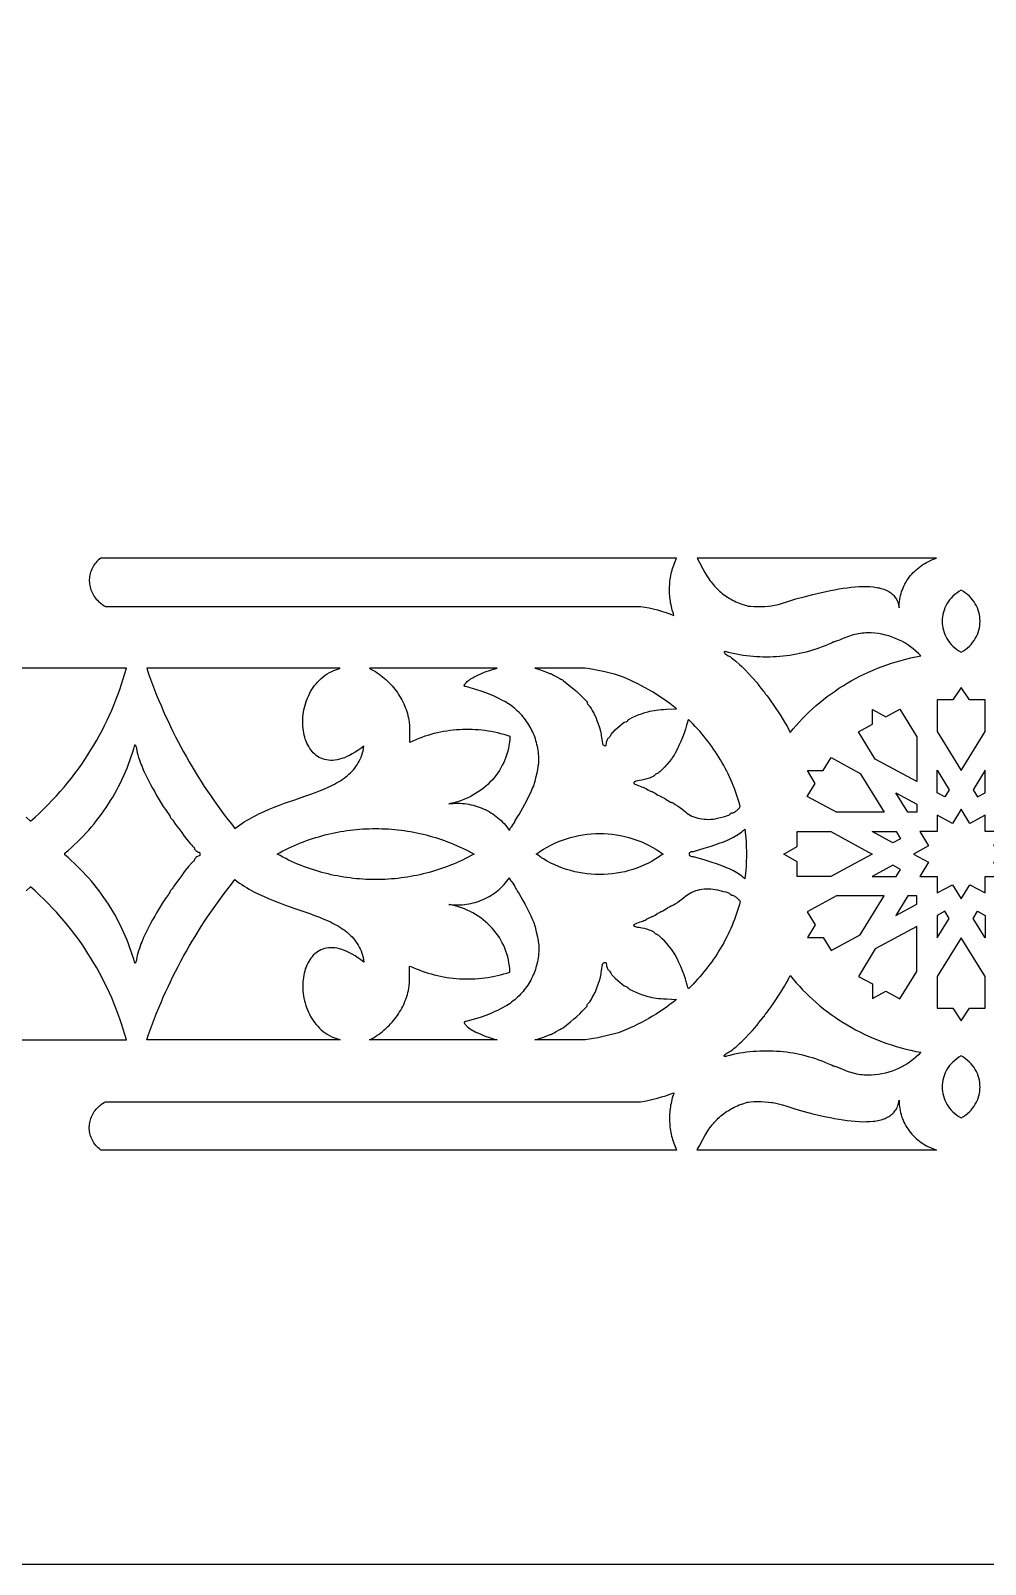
# Model space of a CAD drawing. Extents: x -580 to 993, y -400 to 388.
# Drawn here: x 0 to 161.3, y -387.5 to -128.4 of the extents above; entities that cross this region are included whole.
import ezdxf

# ---------------------------------------------------------------- set-up
doc = ezdxf.new("R2010")
doc.units = 0
doc.layers.add('LAYER_1', color=18, linetype='CONTINUOUS')

msp = doc.modelspace()

# ---------------------------------------------------------------- linework, layer by layer
at = {"layer": 'LAYER_1'}
for points in [[(-580, -387.5), (580, -387.5), (580, 387.5), (-580, 387.5)], [(11.84, -217.5), (11.62, -217.68), (11.4, -217.87), (11.21, -218.07), (11.02, -218.27), (10.85, -218.49), (10.7, -218.71), (10.56, -218.93), (10.43, -219.16), (10.32, -219.39), (10.22, -219.63), (10.13, -219.87), (10.06, -220.12), (10, -220.36), (9.96, -220.61), (9.93, -220.86), (9.91, -221.11), (9.91, -221.37), (9.92, -221.62), (9.95, -221.87), (9.98, -222.12), (10.03, -222.36), (10.1, -222.61), (10.18, -222.85), (10.27, -223.09), (10.37, -223.32), (10.49, -223.55), (10.62, -223.77), (10.76, -223.99), (10.92, -224.2), (11.09, -224.41), (11.27, -224.61), (11.47, -224.8), (11.63, -224.95), (11.8, -225.1), (11.97, -225.23), (12.14, -225.36), (12.41, -225.54), (12.53, -225.6), (12.65, -225.66), (103.05, -225.66), (103.78, -225.78), (104.51, -225.92), (105.22, -226.08), (105.94, -226.26), (106.64, -226.46), (107.34, -226.68), (108.04, -226.92), (108.72, -227.18), (108.62, -226.88), (108.52, -226.59), (108.43, -226.29), (108.35, -225.98), (108.28, -225.68), (108.22, -225.38), (108.16, -225.07), (108.11, -224.77), (108.07, -224.46), (108.03, -224.16), (108, -223.85), (107.98, -223.54), (107.97, -223.23), (107.97, -222.92), (107.97, -222.62), (107.98, -222.31), (108, -222), (108.02, -221.69), (108.05, -221.39), (108.1, -221.08), (108.14, -220.78), (108.2, -220.47), (108.26, -220.17), (108.33, -219.86), (108.41, -219.56), (108.5, -219.26), (108.59, -218.97), (108.69, -218.67), (108.8, -218.37), (108.91, -218.08), (109.04, -217.79), (109.17, -217.5)], [(112.65, -217.5), (112.7, -217.62), (113.02, -218.22), (113.59, -219.3), (113.92, -219.9), (114.26, -220.47), (114.62, -221), (114.8, -221.26), (114.99, -221.51), (115.18, -221.75), (115.38, -221.99), (115.58, -222.22), (115.79, -222.44), (116, -222.66), (116.21, -222.87), (116.43, -223.07), (116.66, -223.26), (116.89, -223.45), (117.12, -223.63), (117.36, -223.81), (117.61, -223.98), (117.86, -224.14), (118.11, -224.3), (118.37, -224.45), (118.64, -224.59), (118.91, -224.73), (119.18, -224.86), (119.47, -224.99), (119.75, -225.11), (120.35, -225.33), (120.97, -225.53), (121.1, -225.56), (121.28, -225.59), (121.71, -225.64), (122.24, -225.67), (122.84, -225.68), (123.46, -225.67), (124.09, -225.65), (124.69, -225.61), (125.22, -225.55), (125.45, -225.51), (125.72, -225.46), (126.37, -225.31), (127.09, -225.12), (127.8, -224.91), (129.3, -224.4), (130.74, -224.01), (132.21, -223.63), (132.95, -223.45), (133.68, -223.28), (134.42, -223.12), (135.15, -222.97), (135.87, -222.83), (136.59, -222.7), (137.3, -222.59), (137.99, -222.49), (138.68, -222.41), (139.34, -222.35), (140, -222.31), (140.63, -222.28), (141.24, -222.29), (141.83, -222.31), (142.4, -222.36), (142.67, -222.4), (142.94, -222.44), (143.2, -222.49), (143.45, -222.54), (143.7, -222.61), (143.94, -222.68), (144.17, -222.75), (144.39, -222.84), (144.61, -222.93), (144.81, -223.04), (145.01, -223.15), (145.2, -223.27), (145.38, -223.39), (145.55, -223.53), (145.71, -223.67), (145.86, -223.83), (146, -223.99), (146.13, -224.16), (146.25, -224.35), (146.36, -224.54), (146.45, -224.74), (146.54, -224.95), (146.62, -225.18), (146.68, -225.41), (146.73, -225.65), (146.77, -225.91), (146.77, -225.55), (146.79, -225.2), (146.83, -224.85), (146.87, -224.51), (146.94, -224.16), (147.01, -223.83), (147.1, -223.49), (147.2, -223.16), (147.32, -222.84), (147.45, -222.52), (147.59, -222.21), (147.75, -221.9), (147.91, -221.6), (148.09, -221.3), (148.28, -221.02), (148.49, -220.74), (148.7, -220.46), (148.93, -220.2), (149.16, -219.94), (149.41, -219.69), (149.67, -219.46), (149.93, -219.23), (150.21, -219), (150.5, -218.79), (150.79, -218.59), (151.1, -218.4), (151.41, -218.22), (151.74, -218.06), (152.07, -217.9), (152.41, -217.75), (152.75, -217.62), (153.11, -217.5)], [(157.25, -233.4), (157.64, -233.17), (158, -232.92), (158.34, -232.65), (158.65, -232.37), (158.94, -232.07), (159.2, -231.76), (159.44, -231.44), (159.65, -231.1), (159.84, -230.76), (160, -230.4), (160.14, -230.04), (160.25, -229.67), (160.34, -229.3), (160.4, -228.92), (160.44, -228.54), (160.45, -228.16), (160.44, -227.78), (160.4, -227.4), (160.34, -227.02), (160.25, -226.65), (160.14, -226.28), (160, -225.92), (159.84, -225.56), (159.65, -225.22), (159.44, -224.88), (159.2, -224.56), (158.94, -224.25), (158.65, -223.95), (158.34, -223.67), (158, -223.4), (157.64, -223.15), (157.25, -222.92), (156.87, -223.15), (156.5, -223.4), (156.17, -223.67), (155.86, -223.95), (155.57, -224.25), (155.31, -224.56), (155.07, -224.88), (154.86, -225.22), (154.67, -225.56), (154.51, -225.92), (154.37, -226.28), (154.26, -226.65), (154.17, -227.02), (154.11, -227.4), (154.07, -227.78), (154.06, -228.16), (154.07, -228.54), (154.11, -228.92), (154.17, -229.3), (154.26, -229.67), (154.37, -230.04), (154.51, -230.4), (154.67, -230.76), (154.86, -231.1), (155.07, -231.44), (155.31, -231.76), (155.57, -232.07), (155.86, -232.37), (156.17, -232.65), (156.5, -232.92), (156.87, -233.17)], [(142.07, -230.13), (141.76, -230.13), (141.45, -230.13), (141.14, -230.14), (140.84, -230.16), (140.53, -230.19), (140.22, -230.23), (139.91, -230.28), (139.6, -230.34), (139.29, -230.4), (138.98, -230.48), (138.67, -230.57), (138.36, -230.67), (138.05, -230.77), (137.74, -230.89), (137.43, -231.02), (137.12, -231.15), (136.68, -231.34), (136.29, -231.49), (135.99, -231.6), (135.89, -231.63), (135.82, -231.64), (135.75, -231.65), (135.64, -231.69), (135.32, -231.84), (134.8, -232.07), (134.28, -232.29), (133.75, -232.5), (133.22, -232.7), (132.68, -232.88), (132.14, -233.05), (131.6, -233.21), (131.06, -233.36), (130.51, -233.5), (129.96, -233.62), (129.41, -233.74), (128.85, -233.84), (128.29, -233.93), (127.74, -234.01), (127.17, -234.07), (126.61, -234.13), (126.05, -234.17), (125.49, -234.2), (124.92, -234.22), (124.36, -234.22), (123.79, -234.22), (123.22, -234.2), (122.66, -234.17), (122.09, -234.13), (121.53, -234.07), (120.97, -234.01), (120.4, -233.93), (119.84, -233.84), (119.28, -233.74), (118.72, -233.62), (118.17, -233.49), (117.61, -233.35), (117.6, -233.34), (117.54, -233.32), (117.46, -233.31), (117.39, -233.3), (117.32, -233.3), (117.27, -233.31), (117.23, -233.33), (117.2, -233.35), (117.19, -233.38), (117.2, -233.42), (117.21, -233.46), (117.24, -233.51), (117.33, -233.61), (117.47, -233.73), (117.66, -233.85), (117.88, -233.98), (118.06, -234.08), (118.25, -234.2), (118.44, -234.33), (118.66, -234.49), (118.89, -234.68), (119.16, -234.9), (119.82, -235.48), (120.17, -235.82), (120.73, -236.39), (121.37, -237.06), (121.98, -237.7), (122.79, -238.57), (122.87, -238.74), (122.94, -238.86), (123.06, -239.04), (123.39, -239.46), (123.73, -239.85), (123.85, -239.99), (123.93, -240.05), (123.98, -240.08), (124.01, -240.12), (124.04, -240.17), (124.04, -240.22), (124.06, -240.29), (124.11, -240.38), (124.19, -240.49), (124.28, -240.59), (124.45, -240.79), (124.73, -241.17), (125.08, -241.66), (125.47, -242.21), (126.76, -244.15), (127.4, -245.19), (127.63, -245.57), (127.89, -246.03), (128.15, -246.52), (128.38, -246.97), (128.88, -246.36), (129.4, -245.76), (129.92, -245.17), (130.47, -244.59), (131.02, -244.03), (131.59, -243.47), (132.17, -242.93), (132.77, -242.4), (133.38, -241.88), (134, -241.38), (134.63, -240.89), (135.28, -240.41), (135.94, -239.95), (136.61, -239.49), (137.29, -239.06), (137.98, -238.64), (138.69, -238.23), (139.4, -237.83), (140.13, -237.46), (140.86, -237.09), (141.61, -236.75), (142.37, -236.41), (143.13, -236.1), (143.91, -235.8), (144.69, -235.51), (145.49, -235.25), (146.29, -235), (147.1, -234.77), (147.92, -234.55), (148.75, -234.35), (149.59, -234.17), (150.43, -234.01), (150.03, -233.59), (149.61, -233.2), (149.16, -232.82), (148.7, -232.47), (148.22, -232.14), (147.72, -231.83), (147.21, -231.54), (146.69, -231.28), (146.15, -231.05), (145.59, -230.84), (145.03, -230.65), (144.45, -230.49), (143.87, -230.36), (143.28, -230.26), (142.67, -230.18)], [(19.62, -236.1), (19.94, -237.02), (20.26, -237.93), (20.6, -238.83), (20.94, -239.73), (21.29, -240.63), (21.66, -241.53), (22.03, -242.42), (22.42, -243.3), (22.81, -244.19), (23.22, -245.06), (23.63, -245.94), (24.05, -246.81), (24.49, -247.67), (24.93, -248.53), (25.38, -249.39), (25.85, -250.24), (26.32, -251.09), (26.8, -251.93), (27.29, -252.77), (27.79, -253.6), (28.3, -254.43), (28.82, -255.25), (29.35, -256.07), (29.89, -256.88), (30.44, -257.68), (31, -258.49), (31.56, -259.28), (32.14, -260.07), (32.72, -260.86), (33.32, -261.64), (33.92, -262.41), (34.53, -263.18), (34.91, -262.89), (35.3, -262.61), (35.7, -262.34), (36.1, -262.08), (36.5, -261.83), (36.91, -261.59), (37.32, -261.36), (37.74, -261.13), (38.16, -260.92), (38.58, -260.71), (39.44, -260.31), (40.3, -259.93), (41.17, -259.58), (42.04, -259.24), (42.92, -258.92), (44.65, -258.32), (46.35, -257.73), (47.18, -257.44), (47.99, -257.14), (48.79, -256.84), (49.56, -256.52), (50.3, -256.2), (50.66, -256.03), (51.01, -255.85), (51.36, -255.67), (51.7, -255.49), (52.03, -255.3), (52.35, -255.1), (52.66, -254.89), (52.96, -254.68), (53.25, -254.47), (53.53, -254.24), (53.8, -254.01), (54.06, -253.76), (54.31, -253.51), (54.54, -253.25), (54.77, -252.98), (54.98, -252.7), (55.17, -252.41), (55.36, -252.11), (55.53, -251.79), (55.69, -251.47), (55.83, -251.13), (55.96, -250.78), (56.07, -250.42), (56.17, -250.04), (56.25, -249.65), (56.32, -249.25), (55.81, -249.64), (55.31, -249.99), (54.83, -250.3), (54.36, -250.58), (53.9, -250.83), (53.45, -251.04), (53.02, -251.22), (52.59, -251.37), (52.18, -251.49), (51.79, -251.58), (51.4, -251.64), (51.03, -251.67), (50.67, -251.67), (50.32, -251.65), (49.98, -251.6), (49.66, -251.52), (49.35, -251.43), (49.05, -251.31), (48.77, -251.17), (48.5, -251), (48.24, -250.82), (48, -250.62), (47.77, -250.4), (47.55, -250.16), (47.35, -249.91), (47.16, -249.64), (46.99, -249.35), (46.82, -249.06), (46.68, -248.74), (46.54, -248.42), (46.42, -248.09), (46.32, -247.74), (46.22, -247.39), (46.15, -247.03), (46.09, -246.66), (46.04, -246.28), (46, -245.9), (45.98, -245.51), (45.98, -245.12), (45.99, -244.72), (46.02, -244.32), (46.06, -243.93), (46.11, -243.53), (46.18, -243.13), (46.27, -242.73), (46.37, -242.34), (46.49, -241.94), (46.62, -241.56), (46.77, -241.17), (46.93, -240.8), (47.11, -240.43), (47.3, -240.06), (47.51, -239.71), (47.74, -239.36), (47.98, -239.03), (48.24, -238.71), (48.51, -238.4), (48.81, -238.1), (49.11, -237.81), (49.44, -237.54), (49.78, -237.29), (50.13, -237.05), (50.51, -236.83), (50.9, -236.63), (51.35, -236.45), (51.56, -236.37), (51.76, -236.31), (51.93, -236.26), (52.07, -236.21), (52.19, -236.15), (52.28, -236.1)], [(57.27, -236.1), (57.6, -236.29), (57.94, -236.48), (58.26, -236.68), (58.58, -236.88), (58.88, -237.1), (59.19, -237.32), (59.48, -237.55), (59.76, -237.79), (60.04, -238.03), (60.31, -238.29), (60.57, -238.54), (60.83, -238.81), (61.07, -239.08), (61.31, -239.36), (61.54, -239.64), (61.76, -239.93), (61.97, -240.22), (62.17, -240.52), (62.36, -240.83), (62.54, -241.14), (62.72, -241.45), (62.88, -241.77), (63.04, -242.09), (63.18, -242.42), (63.32, -242.75), (63.44, -243.09), (63.56, -243.43), (63.66, -243.77), (63.76, -244.12), (63.84, -244.47), (63.91, -244.82), (63.98, -245.17), (64.01, -245.83), (64.03, -246.58), (64.04, -248.53), (64.14, -248.57), (64.64, -248.34), (65.14, -248.12), (65.64, -247.92), (66.14, -247.73), (66.65, -247.55), (67.17, -247.39), (67.69, -247.24), (68.21, -247.1), (68.73, -246.97), (69.26, -246.85), (69.79, -246.75), (70.32, -246.66), (70.85, -246.59), (71.39, -246.52), (71.92, -246.47), (72.46, -246.43), (73, -246.41), (73.54, -246.4), (74.08, -246.4), (74.61, -246.41), (75.15, -246.44), (75.69, -246.48), (76.23, -246.53), (76.77, -246.59), (77.3, -246.67), (77.84, -246.76), (78.37, -246.86), (78.9, -246.98), (79.43, -247.11), (79.95, -247.25), (80.47, -247.4), (80.99, -247.57), (80.97, -248.1), (80.92, -248.61), (80.84, -249.13), (80.75, -249.63), (80.63, -250.13), (80.49, -250.62), (80.32, -251.11), (80.14, -251.58), (79.94, -252.04), (79.71, -252.5), (79.47, -252.94), (79.21, -253.38), (78.93, -253.8), (78.63, -254.21), (78.31, -254.61), (77.98, -255), (77.62, -255.37), (77.26, -255.73), (76.87, -256.07), (76.48, -256.4), (76.06, -256.71), (75.63, -257.01), (75.19, -257.29), (74.74, -257.56), (74.27, -257.81), (73.79, -258.03), (73.3, -258.24), (72.79, -258.43), (72.28, -258.61), (71.75, -258.76), (71.21, -258.89), (70.67, -259), (71.05, -258.96), (71.43, -258.93), (71.81, -258.91), (72.19, -258.91), (72.56, -258.92), (72.94, -258.94), (73.31, -258.98), (73.68, -259.03), (74.05, -259.09), (74.41, -259.16), (74.77, -259.24), (75.12, -259.34), (75.48, -259.45), (75.82, -259.57), (76.16, -259.7), (76.5, -259.84), (76.83, -259.99), (77.16, -260.15), (77.48, -260.33), (77.79, -260.51), (78.1, -260.71), (78.4, -260.91), (78.69, -261.13), (78.97, -261.36), (79.25, -261.59), (79.51, -261.84), (79.77, -262.09), (80.02, -262.36), (80.26, -262.63), (80.49, -262.92), (80.71, -263.21), (80.92, -263.51), (80.94, -263.42), (80.97, -263.33), (81.06, -263.16), (81.17, -262.98), (81.3, -262.82), (81.5, -262.56), (81.66, -262.33), (81.77, -262.15), (81.8, -262.09), (81.82, -262.06), (81.83, -262.02), (81.85, -261.95), (81.96, -261.75), (82.11, -261.5), (82.3, -261.2), (82.55, -260.81), (82.86, -260.28), (83.19, -259.68), (83.51, -259.09), (84.52, -257.08), (84.84, -256.37), (84.96, -256.08), (85.07, -255.79), (85.16, -255.5), (85.25, -255.18), (85.44, -254.39), (85.63, -253.54), (85.7, -253.16), (85.75, -252.87), (85.78, -252.65), (85.82, -252.46), (85.85, -252.32), (85.88, -252.25), (85.89, -252.21), (85.9, -252.13), (85.91, -251.84), (85.9, -251.44), (85.87, -250.96), (85.85, -250.62), (85.81, -250.29), (85.77, -249.96), (85.71, -249.63), (85.65, -249.3), (85.57, -248.98), (85.49, -248.66), (85.4, -248.34), (85.3, -248.02), (85.19, -247.71), (85.07, -247.4), (84.94, -247.1), (84.81, -246.8), (84.66, -246.5), (84.51, -246.21), (84.35, -245.92), (84.18, -245.64), (84, -245.36), (83.82, -245.09), (83.62, -244.82), (83.42, -244.56), (83.21, -244.3), (83, -244.05), (82.77, -243.81), (82.54, -243.57), (82.3, -243.34), (82.06, -243.11), (81.8, -242.9), (81.55, -242.68), (81.28, -242.48), (81.01, -242.28), (80.73, -242.09), (80.49, -241.94), (80.23, -241.78), (79.65, -241.47), (79.02, -241.15), (78.35, -240.84), (77.64, -240.53), (76.9, -240.24), (76.16, -239.97), (75.41, -239.73), (73.54, -239.2), (73.46, -239.19), (73.39, -239.17), (73.34, -239.14), (73.31, -239.1), (73.29, -239.06), (73.29, -239), (73.3, -238.94), (73.33, -238.87), (73.37, -238.8), (73.42, -238.72), (73.58, -238.54), (73.79, -238.34), (74.05, -238.13), (74.25, -237.99), (74.47, -237.85), (74.71, -237.71), (74.97, -237.56), (75.25, -237.42), (75.55, -237.28), (76.18, -237), (76.84, -236.73), (77.52, -236.49), (78.2, -236.28), (78.53, -236.19), (78.85, -236.1)], [(85.18, -236.1), (85.67, -236.23), (86.17, -236.39), (86.73, -236.59), (87.36, -236.84), (87.71, -236.97), (87.84, -237.01), (87.91, -237.03), (88.01, -237.07), (88.22, -237.17), (88.49, -237.32), (88.81, -237.51), (89.41, -237.85), (89.6, -237.96), (89.7, -238), (89.73, -238), (89.78, -238.02), (89.86, -238.07), (89.99, -238.16), (91.26, -239.17), (91.76, -239.59), (92.29, -240.06), (92.8, -240.53), (93.21, -240.94), (94.03, -241.8), (94.03, -241.96), (94.05, -242.03), (94.1, -242.12), (94.17, -242.21), (94.26, -242.29), (94.36, -242.39), (94.48, -242.54), (94.6, -242.72), (94.7, -242.9), (94.88, -243.26), (95.04, -243.53), (95.15, -243.7), (95.26, -243.9), (95.38, -244.13), (95.49, -244.38), (95.71, -244.92), (95.93, -245.51), (96.12, -246.12), (96.28, -246.71), (96.35, -247), (96.4, -247.26), (96.44, -247.52), (96.47, -247.75), (96.52, -248.14), (96.58, -248.5), (96.64, -248.79), (96.67, -248.89), (96.7, -248.96), (96.77, -249.05), (96.85, -249.12), (96.95, -249.17), (97.04, -249.19), (97.13, -249.19), (97.17, -249.18), (97.2, -249.16), (97.23, -249.14), (97.25, -249.11), (97.27, -249.07), (97.28, -249.03), (97.3, -248.81), (97.33, -248.61), (97.37, -248.43), (97.42, -248.27), (97.47, -248.14), (97.54, -248.02), (97.62, -247.93), (97.7, -247.86), (97.81, -247.77), (97.91, -247.65), (98, -247.51), (98.03, -247.44), (98.05, -247.37), (98.09, -247.29), (98.17, -247.18), (98.28, -247.04), (98.43, -246.88), (98.79, -246.52), (99.21, -246.14), (100.29, -245.23), (100.62, -245.13), (100.74, -245.08), (100.85, -245.02), (100.92, -244.96), (100.94, -244.93), (100.94, -244.9), (100.95, -244.88), (100.97, -244.85), (101.03, -244.79), (101.14, -244.72), (101.29, -244.63), (101.66, -244.44), (102.14, -244.22), (102.67, -244), (103.24, -243.79), (103.8, -243.6), (104.33, -243.44), (104.66, -243.36), (105, -243.29), (105.36, -243.23), (105.73, -243.17), (106.12, -243.12), (106.54, -243.08), (106.98, -243.05), (107.45, -243.02), (109.13, -242.94), (108.58, -242.5), (108.02, -242.07), (107.45, -241.65), (106.87, -241.25), (106.29, -240.85), (105.69, -240.47), (105.09, -240.1), (104.49, -239.74), (103.87, -239.39), (103.25, -239.06), (102.62, -238.74), (101.98, -238.43), (101.34, -238.14), (100.69, -237.85), (100.03, -237.58), (99.37, -237.32), (98.67, -237.13), (97.96, -236.94), (97.25, -236.77), (96.55, -236.61), (95.84, -236.47), (95.13, -236.33), (94.42, -236.21), (93.7, -236.1)], [(157.25, -253.37), (161.29, -246.81), (161.29, -241.45), (158.64, -241.45), (157.25, -239.33), (155.87, -241.45), (153.22, -241.45), (153.22, -246.81)], [(149.74, -255.26), (142.75, -251.47), (139.91, -246.84), (142.25, -245.56), (142.25, -243.08), (144.54, -244.32), (146.89, -243.04), (149.74, -247.68)], [(111.16, -244.74), (111.08, -244.95), (111.01, -245.19), (110.84, -245.74), (110.65, -246.41), (110.42, -247.1), (110.17, -247.8), (109.88, -248.49), (109.57, -249.18), (109.24, -249.84), (108.9, -250.47), (108.73, -250.78), (108.55, -251.07), (108.42, -251.26), (108.28, -251.46), (107.92, -251.91), (107.52, -252.38), (107.1, -252.84), (106.69, -253.25), (106.32, -253.59), (106.17, -253.72), (106.03, -253.82), (105.93, -253.88), (105.89, -253.9), (105.86, -253.9), (105.77, -253.92), (105.69, -253.96), (105.61, -254.02), (105.55, -254.09), (105.49, -254.16), (105.42, -254.23), (105.32, -254.3), (105.2, -254.37), (105.06, -254.45), (104.91, -254.52), (104.56, -254.66), (104.16, -254.79), (103.73, -254.9), (103.29, -255), (102.83, -255.07), (102.55, -255.12), (102.3, -255.19), (102.19, -255.23), (102.09, -255.27), (102.02, -255.32), (101.97, -255.36), (101.93, -255.41), (101.91, -255.46), (101.92, -255.52), (101.96, -255.57), (102.03, -255.62), (102.13, -255.68), (102.44, -255.82), (103, -256.04), (103.25, -256.13), (103.44, -256.19), (103.63, -256.26), (103.86, -256.36), (104.1, -256.49), (104.33, -256.62), (104.54, -256.75), (104.74, -256.85), (104.9, -256.92), (104.96, -256.94), (105, -256.95), (105.05, -256.95), (105.11, -256.98), (105.3, -257.07), (105.53, -257.2), (105.78, -257.36), (106.02, -257.52), (106.25, -257.65), (106.42, -257.74), (106.48, -257.77), (106.52, -257.78), (106.56, -257.79), (106.63, -257.81), (106.83, -257.92), (107.1, -258.07), (107.4, -258.26), (107.7, -258.45), (107.96, -258.6), (108.15, -258.71), (108.21, -258.73), (108.25, -258.74), (108.3, -258.76), (108.39, -258.79), (108.62, -258.92), (108.93, -259.11), (109.29, -259.34), (109.66, -259.6), (110.04, -259.87), (110.37, -260.14), (110.65, -260.37), (110.9, -260.57), (111.16, -260.75), (111.45, -260.92), (111.75, -261.07), (112.06, -261.2), (112.39, -261.32), (112.74, -261.42), (113.09, -261.5), (113.45, -261.56), (113.82, -261.61), (114.19, -261.63), (114.57, -261.64), (114.94, -261.62), (115.32, -261.59), (115.69, -261.53), (116.06, -261.45), (117.1, -261.2), (117.47, -261.1), (117.75, -261.01), (117.95, -260.94), (118.09, -260.87), (118.17, -260.8), (118.22, -260.73), (118.24, -260.69), (118.27, -260.66), (118.36, -260.6), (118.47, -260.56), (118.6, -260.54), (118.67, -260.53), (118.76, -260.5), (118.86, -260.45), (118.98, -260.38), (119.1, -260.3), (119.22, -260.21), (119.35, -260.11), (119.47, -260), (119.64, -259.84), (119.77, -259.71), (119.87, -259.59), (119.93, -259.49), (119.79, -258.98), (119.64, -258.46), (119.48, -257.95), (119.31, -257.44), (119.13, -256.94), (118.94, -256.43), (118.75, -255.93), (118.54, -255.44), (118.33, -254.94), (118.11, -254.45), (117.88, -253.97), (117.64, -253.49), (117.39, -253.01), (117.14, -252.53), (116.87, -252.06), (116.6, -251.59), (116.32, -251.13), (116.03, -250.67), (115.74, -250.22), (115.43, -249.77), (115.12, -249.32), (114.8, -248.88), (114.47, -248.44), (114.13, -248.01), (113.79, -247.59), (113.44, -247.16), (113.08, -246.75), (112.71, -246.34), (112.33, -245.93), (111.95, -245.53), (111.56, -245.13)], [(5.78, -267.5), (5.79, -267.38), (5.8, -267.36), (6.34, -266.9), (6.86, -266.43), (7.38, -265.95), (7.88, -265.46), (8.38, -264.97), (8.87, -264.47), (9.34, -263.96), (9.81, -263.44), (10.26, -262.91), (10.71, -262.38), (11.14, -261.84), (11.56, -261.29), (11.97, -260.74), (12.37, -260.18), (12.76, -259.61), (13.14, -259.03), (13.51, -258.45), (13.86, -257.86), (14.21, -257.27), (14.54, -256.67), (14.86, -256.07), (15.17, -255.45), (15.47, -254.84), (15.75, -254.22), (16.03, -253.59), (16.29, -252.96), (16.54, -252.32), (16.77, -251.68), (17, -251.03), (17.21, -250.38), (17.41, -249.72), (17.6, -249.06), (17.64, -249.07), (17.68, -249.1), (17.72, -249.15), (17.76, -249.22), (17.79, -249.31), (17.83, -249.43), (17.86, -249.56), (17.88, -249.72), (17.93, -250.02), (18.01, -250.37), (18.12, -250.76), (18.24, -251.16), (18.37, -251.57), (18.51, -251.96), (18.64, -252.31), (18.78, -252.61), (18.92, -252.95), (18.97, -253.08), (18.99, -253.16), (19.01, -253.25), (19.07, -253.41), (19.16, -253.61), (19.27, -253.83), (20.28, -255.77), (20.61, -256.38), (20.96, -257.01), (21.29, -257.59), (21.56, -258.05), (22.4, -259.44), (22.55, -259.67), (22.74, -259.94), (22.93, -260.22), (23.12, -260.47), (23.29, -260.69), (23.42, -260.89), (23.51, -261.05), (23.54, -261.11), (23.55, -261.15), (23.57, -261.22), (23.62, -261.32), (23.7, -261.43), (23.79, -261.54), (23.9, -261.65), (24.01, -261.79), (24.12, -261.93), (24.2, -262.05), (24.5, -262.49), (25.02, -263.19), (25.53, -263.88), (25.83, -264.31), (25.97, -264.5), (26.17, -264.77), (26.68, -265.39), (26.94, -265.7), (27.18, -265.96), (27.37, -266.16), (27.48, -266.26), (27.55, -266.31), (27.61, -266.38), (27.65, -266.46), (27.67, -266.54), (27.67, -266.58), (27.69, -266.62), (27.75, -266.72), (27.83, -266.82), (27.94, -266.92), (28.06, -267.02), (28.19, -267.1), (28.32, -267.16), (28.45, -267.2), (28.52, -267.23), (28.55, -267.25), (28.57, -267.27), (28.58, -267.31), (28.58, -267.36), (28.57, -267.5), (28.58, -267.64), (28.58, -267.69), (28.57, -267.73), (28.55, -267.75), (28.52, -267.77), (28.45, -267.8), (28.32, -267.84), (28.19, -267.9), (28.06, -267.98), (27.94, -268.08), (27.83, -268.18), (27.75, -268.28), (27.69, -268.38), (27.67, -268.42), (27.67, -268.46), (27.65, -268.54), (27.61, -268.62), (27.55, -268.69), (27.48, -268.74), (27.37, -268.84), (27.18, -269.04), (26.68, -269.61), (26.17, -270.23), (25.97, -270.5), (25.83, -270.69), (25.53, -271.12), (25.02, -271.81), (24.5, -272.51), (24.2, -272.95), (24.12, -273.07), (24.01, -273.21), (23.9, -273.35), (23.79, -273.46), (23.7, -273.57), (23.62, -273.68), (23.57, -273.78), (23.55, -273.85), (23.54, -273.89), (23.51, -273.95), (23.42, -274.11), (23.29, -274.31), (23.12, -274.53), (22.93, -274.78), (22.74, -275.06), (22.55, -275.33), (22.4, -275.56), (21.56, -276.95), (21.29, -277.41), (20.96, -277.99), (20.61, -278.62), (20.28, -279.23), (19.27, -281.17), (19.16, -281.39), (19.07, -281.59), (19.01, -281.75), (18.99, -281.84), (18.97, -281.92), (18.92, -282.05), (18.86, -282.21), (18.78, -282.39), (18.64, -282.69), (18.51, -283.04), (18.37, -283.43), (18.24, -283.84), (18.12, -284.24), (18.01, -284.63), (17.93, -284.98), (17.88, -285.28), (17.86, -285.44), (17.83, -285.57), (17.79, -285.69), (17.76, -285.78), (17.72, -285.85), (17.68, -285.9), (17.64, -285.93), (17.6, -285.94), (17.41, -285.28), (17.21, -284.62), (17, -283.97), (16.77, -283.32), (16.54, -282.68), (16.29, -282.04), (16.03, -281.41), (15.75, -280.78), (15.47, -280.16), (15.17, -279.55), (14.86, -278.93), (14.54, -278.33), (14.21, -277.73), (13.86, -277.14), (13.51, -276.55), (13.14, -275.97), (12.76, -275.39), (12.37, -274.82), (11.97, -274.26), (11.56, -273.71), (11.14, -273.16), (10.71, -272.62), (10.26, -272.09), (9.81, -271.56), (9.34, -271.04), (8.87, -270.53), (8.38, -270.03), (7.88, -269.54), (7.38, -269.05), (6.86, -268.57), (6.34, -268.1), (5.8, -267.64), (5.79, -267.62)], [(140.2, -253.87), (144.24, -260.43), (136.17, -260.43), (131.24, -257.76), (132.6, -255.55), (131.27, -253.4), (133.92, -253.4), (135.28, -251.19)], [(154.5, -257.85), (153.22, -257.15), (153.22, -253.35), (155.24, -256.64)], [(160.01, -257.85), (161.29, -257.15), (161.29, -253.35), (159.27, -256.64)], [(149.74, -260.43), (148.26, -260.43), (146.24, -257.14), (149.74, -259.04)], [(157.25, -275.08), (158.73, -272.68), (161.29, -274.07), (161.29, -271.29), (164.24, -271.29), (162.76, -268.89), (165.32, -267.5), (162.76, -266.11), (164.24, -263.71), (161.29, -263.71), (161.29, -260.93), (158.73, -262.32), (157.25, -259.92), (155.78, -262.32), (153.22, -260.93), (153.22, -263.71), (150.27, -263.71), (151.74, -266.11), (149.19, -267.5), (151.74, -268.89), (150.27, -271.29), (153.22, -271.29), (153.22, -274.07), (155.78, -272.68)], [(41.65, -267.5), (42.14, -267.24), (42.62, -266.98), (43.11, -266.73), (43.6, -266.49), (44.1, -266.26), (44.6, -266.04), (45.1, -265.82), (45.61, -265.62), (46.11, -265.42), (46.62, -265.23), (47.14, -265.05), (47.65, -264.88), (48.17, -264.71), (48.69, -264.56), (49.21, -264.41), (49.74, -264.27), (50.26, -264.14), (50.79, -264.02), (51.32, -263.9), (51.85, -263.8), (52.38, -263.7), (52.91, -263.61), (53.45, -263.53), (53.98, -263.46), (54.52, -263.4), (55.06, -263.34), (55.6, -263.3), (56.13, -263.26), (56.67, -263.23), (57.21, -263.21), (57.75, -263.2), (58.29, -263.19), (58.83, -263.2), (59.37, -263.21), (59.91, -263.23), (60.45, -263.26), (60.99, -263.3), (61.53, -263.34), (62.06, -263.4), (62.6, -263.46), (63.13, -263.53), (63.67, -263.61), (64.2, -263.7), (64.73, -263.8), (65.27, -263.9), (65.79, -264.02), (66.32, -264.14), (66.85, -264.27), (67.37, -264.41), (67.89, -264.56), (68.41, -264.71), (68.93, -264.88), (69.45, -265.05), (69.96, -265.23), (70.47, -265.42), (70.98, -265.62), (71.48, -265.82), (71.99, -266.04), (72.48, -266.26), (72.98, -266.49), (73.47, -266.73), (73.96, -266.98), (74.45, -267.24), (74.93, -267.5), (74.45, -267.76), (73.96, -268.02), (73.47, -268.27), (72.98, -268.51), (72.48, -268.74), (71.99, -268.96), (71.48, -269.18), (70.98, -269.38), (70.47, -269.58), (69.96, -269.77), (69.45, -269.95), (68.93, -270.12), (68.41, -270.29), (67.89, -270.44), (67.37, -270.59), (66.85, -270.73), (66.32, -270.86), (65.79, -270.98), (65.27, -271.1), (64.73, -271.2), (64.2, -271.3), (63.67, -271.39), (63.13, -271.47), (62.6, -271.54), (62.06, -271.6), (61.53, -271.66), (60.99, -271.7), (60.45, -271.74), (59.91, -271.77), (59.37, -271.79), (58.83, -271.8), (58.29, -271.81), (57.75, -271.8), (57.21, -271.79), (56.67, -271.77), (56.13, -271.74), (55.6, -271.7), (55.06, -271.66), (54.52, -271.6), (53.98, -271.54), (53.45, -271.47), (52.91, -271.39), (52.38, -271.3), (51.85, -271.2), (51.32, -271.1), (50.79, -270.98), (50.26, -270.86), (49.74, -270.73), (49.21, -270.59), (48.69, -270.44), (48.17, -270.29), (47.65, -270.12), (47.14, -269.95), (46.62, -269.77), (46.11, -269.58), (45.61, -269.38), (45.1, -269.18), (44.6, -268.96), (44.1, -268.74), (43.6, -268.51), (43.11, -268.27), (42.62, -268.02), (42.14, -267.76)], [(85.45, -267.5), (85.75, -267.29), (86.05, -267.08), (86.66, -266.69), (87.29, -266.32), (87.92, -265.98), (88.57, -265.67), (89.23, -265.39), (89.9, -265.13), (90.57, -264.9), (91.26, -264.7), (91.94, -264.52), (92.64, -264.37), (93.34, -264.25), (94.04, -264.15), (94.75, -264.09), (95.46, -264.05), (96.17, -264.03), (96.88, -264.05), (97.58, -264.09), (98.29, -264.15), (98.99, -264.25), (99.69, -264.37), (100.39, -264.52), (101.08, -264.7), (101.76, -264.9), (102.44, -265.13), (103.1, -265.39), (103.76, -265.67), (104.41, -265.98), (105.05, -266.32), (105.67, -266.69), (105.98, -266.88), (106.28, -267.08), (106.58, -267.29), (106.88, -267.5), (106.58, -267.71), (106.28, -267.92), (105.67, -268.31), (105.05, -268.68), (104.41, -269.02), (103.76, -269.33), (103.1, -269.61), (102.44, -269.87), (101.76, -270.1), (101.08, -270.3), (100.39, -270.48), (99.69, -270.63), (98.99, -270.75), (98.29, -270.85), (97.58, -270.91), (96.88, -270.95), (96.17, -270.97), (95.46, -270.95), (94.75, -270.91), (94.04, -270.85), (93.34, -270.75), (92.64, -270.63), (91.94, -270.48), (91.26, -270.3), (90.57, -270.1), (89.9, -269.87), (89.23, -269.61), (88.57, -269.33), (87.92, -269.02), (87.29, -268.68), (86.66, -268.31), (86.36, -268.12), (86.05, -267.92), (85.75, -267.71)], [(111.33, -267.5), (111.35, -267.37), (111.37, -267.29), (111.39, -267.24), (111.42, -267.21), (111.51, -267.15), (111.61, -267.09), (111.72, -267.06), (111.83, -267.04), (112.05, -267.04), (113.82, -266.51), (115.01, -266.14), (116.05, -265.79), (116.52, -265.62), (116.96, -265.46), (117.37, -265.3), (117.75, -265.14), (118.11, -264.98), (118.45, -264.82), (118.77, -264.65), (119.06, -264.49), (119.35, -264.33), (119.61, -264.16), (119.87, -263.98), (120.11, -263.8), (120.44, -263.53), (120.58, -263.41), (120.7, -263.29), (120.76, -263.79), (120.81, -264.29), (120.86, -264.8), (120.9, -265.32), (120.93, -265.84), (120.95, -266.38), (120.97, -266.93), (120.97, -267.5), (120.97, -268.07), (120.95, -268.62), (120.93, -269.16), (120.9, -269.68), (120.86, -270.2), (120.81, -270.71), (120.76, -271.21), (120.7, -271.71), (120.58, -271.59), (120.44, -271.47), (120.11, -271.2), (119.87, -271.02), (119.61, -270.84), (119.35, -270.67), (119.06, -270.51), (118.77, -270.35), (118.45, -270.18), (118.11, -270.02), (117.75, -269.86), (117.37, -269.7), (116.96, -269.54), (116.05, -269.21), (115.01, -268.86), (113.82, -268.49), (112.05, -267.96), (111.83, -267.96), (111.72, -267.94), (111.61, -267.91), (111.51, -267.85), (111.42, -267.79), (111.39, -267.76), (111.37, -267.71), (111.35, -267.63)], [(127.29, -267.5), (129.54, -266.2), (129.54, -263.71), (135.24, -263.71), (142.22, -267.5), (135.24, -271.29), (129.54, -271.29), (129.54, -268.8)], [(146.99, -264.91), (145.71, -265.61), (142.21, -263.71), (146.25, -263.71)], [(146.99, -270.09), (145.71, -269.39), (142.21, -271.29), (146.25, -271.29)], [(19.62, -298.9), (19.94, -297.98), (20.26, -297.07), (20.6, -296.17), (20.94, -295.27), (21.29, -294.37), (21.66, -293.47), (22.03, -292.58), (22.42, -291.7), (22.81, -290.81), (23.22, -289.94), (23.63, -289.06), (24.05, -288.19), (24.49, -287.33), (24.93, -286.47), (25.38, -285.61), (25.85, -284.76), (26.32, -283.91), (26.8, -283.07), (27.29, -282.23), (27.79, -281.4), (28.3, -280.57), (28.82, -279.75), (29.35, -278.93), (29.89, -278.12), (30.44, -277.32), (31, -276.51), (31.56, -275.72), (32.14, -274.93), (32.72, -274.14), (33.32, -273.36), (33.92, -272.59), (34.53, -271.82), (34.91, -272.11), (35.3, -272.39), (35.7, -272.66), (36.1, -272.92), (36.5, -273.17), (36.91, -273.41), (37.32, -273.64), (37.74, -273.87), (38.16, -274.08), (38.58, -274.29), (39.44, -274.69), (40.3, -275.07), (41.17, -275.42), (42.04, -275.76), (42.92, -276.08), (44.65, -276.68), (46.35, -277.27), (47.18, -277.56), (47.99, -277.86), (48.79, -278.16), (49.56, -278.48), (50.3, -278.8), (50.66, -278.97), (51.01, -279.15), (51.36, -279.33), (51.7, -279.51), (52.03, -279.7), (52.35, -279.9), (52.66, -280.11), (52.96, -280.32), (53.25, -280.53), (53.53, -280.76), (53.8, -280.99), (54.06, -281.24), (54.31, -281.49), (54.54, -281.75), (54.77, -282.02), (54.98, -282.3), (55.17, -282.59), (55.36, -282.89), (55.53, -283.21), (55.69, -283.53), (55.83, -283.87), (55.96, -284.22), (56.07, -284.58), (56.17, -284.96), (56.25, -285.35), (56.32, -285.75), (55.81, -285.36), (55.31, -285.01), (54.83, -284.7), (54.36, -284.42), (53.9, -284.17), (53.45, -283.96), (53.02, -283.78), (52.59, -283.63), (52.18, -283.51), (51.79, -283.42), (51.4, -283.36), (51.03, -283.33), (50.67, -283.33), (50.32, -283.35), (49.98, -283.4), (49.66, -283.48), (49.35, -283.57), (49.05, -283.69), (48.77, -283.83), (48.5, -284), (48.24, -284.18), (48, -284.38), (47.77, -284.6), (47.55, -284.84), (47.35, -285.09), (47.16, -285.36), (46.99, -285.65), (46.82, -285.94), (46.68, -286.26), (46.54, -286.58), (46.42, -286.91), (46.32, -287.26), (46.22, -287.61), (46.15, -287.97), (46.09, -288.34), (46.04, -288.72), (46, -289.1), (45.98, -289.49), (45.98, -289.88), (45.99, -290.28), (46.02, -290.68), (46.06, -291.07), (46.11, -291.47), (46.18, -291.87), (46.27, -292.27), (46.37, -292.66), (46.49, -293.06), (46.62, -293.44), (46.77, -293.83), (46.93, -294.2), (47.11, -294.57), (47.3, -294.94), (47.51, -295.29), (47.74, -295.64), (47.98, -295.97), (48.24, -296.29), (48.51, -296.6), (48.81, -296.9), (49.11, -297.19), (49.44, -297.46), (49.78, -297.71), (50.13, -297.95), (50.51, -298.17), (50.9, -298.37), (51.35, -298.55), (51.56, -298.63), (51.76, -298.69), (51.93, -298.74), (52.07, -298.79), (52.19, -298.85), (52.28, -298.9)], [(57.27, -298.9), (57.6, -298.71), (57.94, -298.52), (58.26, -298.32), (58.58, -298.12), (58.88, -297.9), (59.19, -297.68), (59.48, -297.45), (59.76, -297.21), (60.04, -296.97), (60.31, -296.71), (60.57, -296.46), (60.83, -296.19), (61.07, -295.92), (61.31, -295.64), (61.54, -295.36), (61.76, -295.07), (61.97, -294.78), (62.17, -294.48), (62.36, -294.17), (62.54, -293.86), (62.72, -293.55), (62.88, -293.23), (63.04, -292.91), (63.18, -292.58), (63.32, -292.25), (63.44, -291.91), (63.56, -291.57), (63.66, -291.23), (63.76, -290.88), (63.84, -290.53), (63.91, -290.18), (63.98, -289.83), (64.01, -289.17), (64.03, -288.42), (64.04, -286.47), (64.14, -286.43), (64.64, -286.66), (65.14, -286.88), (65.64, -287.08), (66.14, -287.27), (66.65, -287.45), (67.17, -287.61), (67.69, -287.76), (68.21, -287.9), (68.73, -288.03), (69.26, -288.15), (69.79, -288.25), (70.32, -288.34), (70.85, -288.41), (71.39, -288.48), (71.92, -288.53), (72.46, -288.57), (73, -288.59), (73.54, -288.6), (74.08, -288.6), (74.61, -288.59), (75.15, -288.56), (75.69, -288.52), (76.23, -288.47), (76.77, -288.41), (77.3, -288.33), (77.84, -288.24), (78.37, -288.14), (78.9, -288.02), (79.43, -287.89), (79.95, -287.75), (80.47, -287.6), (80.99, -287.43), (80.97, -286.9), (80.92, -286.39), (80.84, -285.87), (80.75, -285.37), (80.63, -284.87), (80.49, -284.38), (80.32, -283.89), (80.14, -283.42), (79.94, -282.96), (79.71, -282.5), (79.47, -282.06), (79.21, -281.62), (78.93, -281.2), (78.63, -280.79), (78.31, -280.39), (77.98, -280), (77.62, -279.63), (77.26, -279.27), (76.87, -278.93), (76.48, -278.6), (76.06, -278.29), (75.63, -277.99), (75.19, -277.71), (74.74, -277.44), (74.27, -277.19), (73.79, -276.97), (73.3, -276.76), (72.79, -276.57), (72.28, -276.39), (71.75, -276.24), (71.21, -276.11), (70.67, -276), (71.05, -276.04), (71.43, -276.07), (71.81, -276.09), (72.19, -276.09), (72.56, -276.08), (72.94, -276.06), (73.31, -276.02), (73.68, -275.97), (74.05, -275.91), (74.41, -275.84), (74.77, -275.76), (75.12, -275.66), (75.48, -275.55), (75.82, -275.43), (76.16, -275.3), (76.5, -275.16), (76.83, -275.01), (77.16, -274.85), (77.48, -274.67), (77.79, -274.49), (78.1, -274.29), (78.4, -274.09), (78.69, -273.87), (78.97, -273.64), (79.25, -273.41), (79.51, -273.16), (79.77, -272.91), (80.02, -272.64), (80.26, -272.37), (80.49, -272.08), (80.71, -271.79), (80.92, -271.49), (80.94, -271.58), (80.97, -271.67), (81.06, -271.84), (81.17, -272.02), (81.3, -272.18), (81.5, -272.44), (81.66, -272.67), (81.77, -272.85), (81.8, -272.91), (81.82, -272.94), (81.83, -272.98), (81.85, -273.05), (81.96, -273.25), (82.11, -273.5), (82.3, -273.8), (82.55, -274.19), (82.86, -274.72), (83.19, -275.32), (83.51, -275.91), (84.52, -277.92), (84.84, -278.63), (84.96, -278.92), (85.07, -279.21), (85.16, -279.5), (85.25, -279.82), (85.44, -280.61), (85.63, -281.46), (85.7, -281.84), (85.75, -282.13), (85.78, -282.35), (85.82, -282.54), (85.85, -282.68), (85.88, -282.75), (85.89, -282.79), (85.9, -282.87), (85.91, -283.16), (85.9, -283.56), (85.87, -284.04), (85.85, -284.38), (85.81, -284.71), (85.77, -285.04), (85.71, -285.37), (85.65, -285.7), (85.57, -286.02), (85.49, -286.34), (85.4, -286.66), (85.3, -286.98), (85.19, -287.29), (85.07, -287.6), (84.94, -287.9), (84.81, -288.2), (84.66, -288.5), (84.51, -288.79), (84.35, -289.08), (84.18, -289.36), (84, -289.64), (83.82, -289.91), (83.62, -290.18), (83.42, -290.44), (83.21, -290.7), (83, -290.95), (82.77, -291.19), (82.54, -291.43), (82.3, -291.66), (82.06, -291.89), (81.8, -292.1), (81.55, -292.32), (81.28, -292.52), (81.01, -292.72), (80.73, -292.91), (80.49, -293.06), (80.23, -293.22), (79.65, -293.53), (79.02, -293.85), (78.35, -294.16), (77.64, -294.47), (76.9, -294.76), (76.16, -295.03), (75.41, -295.27), (73.54, -295.8), (73.46, -295.81), (73.39, -295.83), (73.34, -295.86), (73.31, -295.9), (73.29, -295.94), (73.29, -296), (73.3, -296.06), (73.33, -296.13), (73.37, -296.2), (73.42, -296.28), (73.58, -296.46), (73.79, -296.66), (74.05, -296.87), (74.25, -297.01), (74.47, -297.15), (74.71, -297.29), (74.97, -297.44), (75.25, -297.58), (75.55, -297.72), (76.18, -298), (76.84, -298.27), (77.52, -298.51), (78.2, -298.72), (78.53, -298.81), (78.85, -298.9)], [(111.16, -290.26), (111.08, -290.05), (111.01, -289.81), (110.84, -289.26), (110.65, -288.59), (110.42, -287.9), (110.17, -287.2), (109.88, -286.51), (109.57, -285.82), (109.24, -285.16), (108.9, -284.53), (108.73, -284.22), (108.55, -283.93), (108.42, -283.74), (108.28, -283.54), (107.92, -283.09), (107.52, -282.62), (107.1, -282.16), (106.69, -281.75), (106.32, -281.41), (106.17, -281.28), (106.03, -281.18), (105.93, -281.12), (105.89, -281.1), (105.86, -281.1), (105.77, -281.08), (105.69, -281.04), (105.61, -280.98), (105.55, -280.91), (105.49, -280.84), (105.42, -280.77), (105.32, -280.7), (105.2, -280.63), (105.06, -280.55), (104.91, -280.48), (104.56, -280.34), (104.16, -280.21), (103.73, -280.1), (103.29, -280), (102.83, -279.93), (102.55, -279.88), (102.3, -279.81), (102.19, -279.77), (102.09, -279.73), (102.02, -279.68), (101.97, -279.64), (101.93, -279.59), (101.91, -279.54), (101.92, -279.48), (101.96, -279.43), (102.03, -279.38), (102.13, -279.32), (102.44, -279.18), (103, -278.96), (103.25, -278.87), (103.44, -278.81), (103.63, -278.74), (103.86, -278.64), (104.1, -278.51), (104.33, -278.38), (104.54, -278.25), (104.74, -278.15), (104.9, -278.08), (104.96, -278.06), (105, -278.05), (105.05, -278.05), (105.11, -278.02), (105.3, -277.93), (105.53, -277.8), (105.78, -277.64), (106.02, -277.48), (106.25, -277.35), (106.42, -277.26), (106.48, -277.23), (106.52, -277.22), (106.56, -277.21), (106.63, -277.19), (106.83, -277.08), (107.1, -276.93), (107.4, -276.74), (107.7, -276.55), (107.96, -276.4), (108.15, -276.29), (108.21, -276.27), (108.25, -276.26), (108.3, -276.24), (108.39, -276.21), (108.62, -276.08), (108.93, -275.89), (109.29, -275.66), (109.66, -275.4), (110.04, -275.13), (110.37, -274.86), (110.65, -274.63), (110.9, -274.43), (111.16, -274.25), (111.45, -274.08), (111.75, -273.93), (112.06, -273.8), (112.39, -273.68), (112.74, -273.58), (113.09, -273.5), (113.45, -273.44), (113.82, -273.39), (114.19, -273.37), (114.57, -273.36), (114.94, -273.38), (115.32, -273.41), (115.69, -273.47), (116.06, -273.55), (117.1, -273.8), (117.47, -273.9), (117.75, -273.99), (117.95, -274.06), (118.09, -274.13), (118.17, -274.2), (118.22, -274.27), (118.24, -274.31), (118.27, -274.34), (118.36, -274.4), (118.47, -274.44), (118.6, -274.46), (118.67, -274.47), (118.76, -274.5), (118.86, -274.55), (118.98, -274.62), (119.1, -274.7), (119.22, -274.79), (119.35, -274.89), (119.47, -275), (119.64, -275.16), (119.77, -275.29), (119.87, -275.41), (119.93, -275.51), (119.79, -276.02), (119.64, -276.54), (119.48, -277.05), (119.31, -277.56), (119.13, -278.06), (118.94, -278.57), (118.75, -279.07), (118.54, -279.56), (118.33, -280.06), (118.11, -280.55), (117.88, -281.03), (117.64, -281.51), (117.39, -281.99), (117.14, -282.47), (116.87, -282.94), (116.6, -283.41), (116.32, -283.87), (116.03, -284.33), (115.74, -284.78), (115.43, -285.23), (115.12, -285.68), (114.8, -286.12), (114.47, -286.56), (114.13, -286.99), (113.79, -287.41), (113.44, -287.84), (113.08, -288.25), (112.71, -288.66), (112.33, -289.07), (111.95, -289.47), (111.56, -289.87)], [(140.2, -281.13), (144.24, -274.57), (136.17, -274.57), (131.24, -277.24), (132.6, -279.45), (131.27, -281.6), (133.92, -281.6), (135.28, -283.81)], [(149.74, -274.57), (148.26, -274.57), (146.24, -277.86), (149.74, -275.96)], [(154.5, -277.15), (153.22, -277.85), (153.22, -281.65), (155.24, -278.36)], [(160.01, -277.15), (161.29, -277.85), (161.29, -281.65), (159.27, -278.36)], [(149.74, -279.74), (142.75, -283.53), (139.91, -288.16), (142.25, -289.44), (142.25, -291.92), (144.54, -290.68), (146.89, -291.96), (149.74, -287.32)], [(157.25, -295.67), (158.64, -293.55), (161.29, -293.55), (161.29, -288.19), (157.25, -281.63), (153.22, -288.19), (153.22, -293.55), (155.87, -293.55)], [(85.18, -298.9), (85.67, -298.77), (86.17, -298.61), (86.73, -298.41), (87.36, -298.16), (87.71, -298.03), (87.84, -297.99), (87.91, -297.97), (88.01, -297.93), (88.22, -297.83), (88.49, -297.68), (88.81, -297.49), (89.41, -297.15), (89.6, -297.04), (89.7, -297), (89.73, -297), (89.78, -296.98), (89.86, -296.93), (89.99, -296.84), (91.26, -295.83), (91.76, -295.41), (92.29, -294.94), (92.8, -294.47), (93.21, -294.06), (94.03, -293.2), (94.03, -293.04), (94.05, -292.97), (94.1, -292.88), (94.17, -292.79), (94.26, -292.71), (94.36, -292.61), (94.48, -292.46), (94.6, -292.28), (94.7, -292.1), (94.88, -291.74), (95.04, -291.47), (95.15, -291.3), (95.26, -291.1), (95.38, -290.87), (95.49, -290.62), (95.71, -290.08), (95.93, -289.49), (96.12, -288.88), (96.28, -288.29), (96.35, -288), (96.4, -287.74), (96.44, -287.48), (96.47, -287.25), (96.52, -286.86), (96.58, -286.5), (96.64, -286.21), (96.67, -286.11), (96.7, -286.04), (96.77, -285.95), (96.85, -285.88), (96.95, -285.83), (97.04, -285.81), (97.13, -285.81), (97.17, -285.82), (97.2, -285.84), (97.23, -285.86), (97.25, -285.89), (97.27, -285.93), (97.28, -285.97), (97.3, -286.19), (97.33, -286.39), (97.37, -286.57), (97.42, -286.73), (97.47, -286.86), (97.54, -286.98), (97.62, -287.07), (97.7, -287.14), (97.81, -287.23), (97.91, -287.35), (98, -287.49), (98.03, -287.56), (98.05, -287.63), (98.09, -287.71), (98.17, -287.82), (98.28, -287.96), (98.43, -288.12), (98.79, -288.48), (99.21, -288.86), (100.29, -289.77), (100.62, -289.87), (100.74, -289.92), (100.85, -289.98), (100.92, -290.04), (100.94, -290.07), (100.94, -290.1), (100.95, -290.12), (100.97, -290.15), (101.03, -290.21), (101.14, -290.28), (101.29, -290.37), (101.66, -290.56), (102.14, -290.78), (102.67, -291), (103.24, -291.21), (103.8, -291.4), (104.33, -291.56), (104.66, -291.64), (105, -291.71), (105.36, -291.77), (105.73, -291.83), (106.12, -291.88), (106.54, -291.92), (106.98, -291.95), (107.45, -291.98), (109.13, -292.06), (108.58, -292.5), (108.02, -292.93), (107.45, -293.35), (106.87, -293.75), (106.29, -294.15), (105.69, -294.53), (105.09, -294.9), (104.49, -295.26), (103.87, -295.61), (103.25, -295.94), (102.62, -296.26), (101.98, -296.57), (101.34, -296.86), (100.69, -297.15), (100.03, -297.42), (99.37, -297.68), (98.67, -297.87), (97.96, -298.06), (97.25, -298.23), (96.55, -298.39), (95.84, -298.53), (95.13, -298.67), (94.42, -298.79), (93.7, -298.9)], [(142.07, -304.87), (141.76, -304.87), (141.45, -304.87), (141.14, -304.86), (140.84, -304.84), (140.53, -304.81), (140.22, -304.77), (139.91, -304.72), (139.6, -304.66), (139.29, -304.6), (138.98, -304.52), (138.67, -304.43), (138.36, -304.33), (138.05, -304.23), (137.74, -304.11), (137.43, -303.98), (137.12, -303.85), (136.68, -303.66), (136.29, -303.51), (135.99, -303.4), (135.89, -303.37), (135.82, -303.36), (135.75, -303.35), (135.64, -303.31), (135.32, -303.16), (134.8, -302.93), (134.28, -302.71), (133.75, -302.5), (133.22, -302.3), (132.68, -302.12), (132.14, -301.95), (131.6, -301.79), (131.06, -301.64), (130.51, -301.5), (129.96, -301.38), (129.41, -301.26), (128.85, -301.16), (128.29, -301.07), (127.74, -300.99), (127.17, -300.93), (126.61, -300.87), (126.05, -300.83), (125.49, -300.8), (124.92, -300.78), (124.36, -300.78), (123.79, -300.78), (123.22, -300.8), (122.66, -300.83), (122.09, -300.87), (121.53, -300.93), (120.97, -300.99), (120.4, -301.07), (119.84, -301.16), (119.28, -301.26), (118.72, -301.38), (118.17, -301.51), (117.61, -301.65), (117.6, -301.66), (117.54, -301.68), (117.46, -301.69), (117.39, -301.7), (117.32, -301.7), (117.27, -301.69), (117.23, -301.67), (117.2, -301.65), (117.19, -301.62), (117.2, -301.58), (117.21, -301.54), (117.24, -301.49), (117.33, -301.39), (117.47, -301.27), (117.66, -301.15), (117.88, -301.02), (118.06, -300.92), (118.25, -300.8), (118.44, -300.67), (118.66, -300.51), (118.89, -300.32), (119.16, -300.1), (119.82, -299.52), (120.17, -299.18), (120.73, -298.61), (121.37, -297.94), (121.98, -297.3), (122.79, -296.43), (122.87, -296.26), (122.94, -296.14), (123.06, -295.96), (123.39, -295.54), (123.73, -295.15), (123.85, -295.01), (123.93, -294.95), (123.98, -294.92), (124.01, -294.88), (124.04, -294.83), (124.04, -294.78), (124.06, -294.71), (124.11, -294.62), (124.19, -294.51), (124.28, -294.41), (124.45, -294.21), (124.73, -293.83), (125.08, -293.34), (125.47, -292.79), (126.76, -290.85), (127.4, -289.81), (127.63, -289.43), (127.89, -288.97), (128.15, -288.48), (128.38, -288.03), (128.88, -288.64), (129.4, -289.24), (129.92, -289.83), (130.47, -290.41), (131.02, -290.97), (131.59, -291.53), (132.17, -292.07), (132.77, -292.6), (133.38, -293.12), (134, -293.62), (134.63, -294.11), (135.28, -294.59), (135.94, -295.05), (136.61, -295.51), (137.29, -295.94), (137.98, -296.36), (138.69, -296.77), (139.4, -297.17), (140.13, -297.54), (140.86, -297.91), (141.61, -298.25), (142.37, -298.59), (143.13, -298.9), (143.91, -299.2), (144.69, -299.49), (145.49, -299.75), (146.29, -300), (147.1, -300.23), (147.92, -300.45), (148.75, -300.65), (149.59, -300.83), (150.43, -300.99), (150.03, -301.41), (149.61, -301.8), (149.16, -302.18), (148.7, -302.53), (148.22, -302.86), (147.72, -303.17), (147.21, -303.46), (146.69, -303.72), (146.15, -303.95), (145.59, -304.16), (145.03, -304.35), (144.45, -304.51), (143.87, -304.64), (143.28, -304.74), (142.67, -304.82)], [(157.25, -312.08), (157.64, -311.85), (158, -311.6), (158.34, -311.33), (158.65, -311.05), (158.94, -310.75), (159.2, -310.44), (159.44, -310.12), (159.65, -309.78), (159.84, -309.44), (160, -309.08), (160.14, -308.72), (160.25, -308.35), (160.34, -307.98), (160.4, -307.6), (160.44, -307.22), (160.45, -306.84), (160.44, -306.46), (160.4, -306.08), (160.34, -305.7), (160.25, -305.33), (160.14, -304.96), (160, -304.6), (159.84, -304.24), (159.65, -303.9), (159.44, -303.56), (159.2, -303.24), (158.94, -302.93), (158.65, -302.63), (158.34, -302.35), (158, -302.08), (157.64, -301.83), (157.25, -301.6), (156.87, -301.83), (156.5, -302.08), (156.17, -302.35), (155.86, -302.63), (155.57, -302.93), (155.31, -303.24), (155.07, -303.56), (154.86, -303.9), (154.67, -304.24), (154.51, -304.6), (154.37, -304.96), (154.26, -305.33), (154.17, -305.7), (154.11, -306.08), (154.07, -306.46), (154.06, -306.84), (154.07, -307.22), (154.11, -307.6), (154.17, -307.98), (154.26, -308.35), (154.37, -308.72), (154.51, -309.08), (154.67, -309.44), (154.86, -309.78), (155.07, -310.12), (155.31, -310.44), (155.57, -310.75), (155.86, -311.05), (156.17, -311.33), (156.5, -311.6), (156.87, -311.85)], [(11.84, -317.5), (11.62, -317.32), (11.4, -317.13), (11.21, -316.93), (11.02, -316.73), (10.85, -316.51), (10.7, -316.29), (10.56, -316.07), (10.43, -315.84), (10.32, -315.61), (10.22, -315.37), (10.13, -315.13), (10.06, -314.88), (10, -314.64), (9.96, -314.39), (9.93, -314.14), (9.91, -313.89), (9.91, -313.63), (9.92, -313.38), (9.95, -313.13), (9.98, -312.88), (10.03, -312.64), (10.1, -312.39), (10.18, -312.15), (10.27, -311.91), (10.37, -311.68), (10.49, -311.45), (10.62, -311.23), (10.76, -311.01), (10.92, -310.8), (11.09, -310.59), (11.27, -310.39), (11.47, -310.2), (11.63, -310.05), (11.8, -309.9), (11.97, -309.77), (12.14, -309.64), (12.41, -309.46), (12.53, -309.4), (12.65, -309.34), (103.05, -309.34), (103.78, -309.22), (104.51, -309.08), (105.22, -308.92), (105.94, -308.74), (106.64, -308.54), (107.34, -308.32), (108.04, -308.08), (108.72, -307.82), (108.62, -308.12), (108.52, -308.41), (108.43, -308.71), (108.35, -309.02), (108.28, -309.32), (108.22, -309.62), (108.16, -309.93), (108.11, -310.23), (108.07, -310.54), (108.03, -310.84), (108, -311.15), (107.98, -311.46), (107.97, -311.77), (107.97, -312.08), (107.97, -312.38), (107.98, -312.69), (108, -313), (108.02, -313.31), (108.05, -313.61), (108.1, -313.92), (108.14, -314.22), (108.2, -314.53), (108.26, -314.83), (108.33, -315.14), (108.41, -315.44), (108.5, -315.74), (108.59, -316.03), (108.69, -316.33), (108.8, -316.63), (108.91, -316.92), (109.04, -317.21), (109.17, -317.5)], [(112.65, -317.5), (112.7, -317.38), (113.02, -316.78), (113.59, -315.7), (113.92, -315.1), (114.26, -314.53), (114.62, -314), (114.8, -313.74), (114.99, -313.49), (115.18, -313.25), (115.38, -313.01), (115.58, -312.78), (115.79, -312.56), (116, -312.34), (116.21, -312.13), (116.43, -311.93), (116.66, -311.74), (116.89, -311.55), (117.12, -311.37), (117.36, -311.19), (117.61, -311.02), (117.86, -310.86), (118.11, -310.7), (118.37, -310.55), (118.64, -310.41), (118.91, -310.27), (119.18, -310.14), (119.47, -310.01), (119.75, -309.89), (120.35, -309.67), (120.97, -309.47), (121.1, -309.44), (121.28, -309.41), (121.71, -309.36), (122.24, -309.33), (122.84, -309.32), (123.46, -309.33), (124.09, -309.35), (124.69, -309.39), (125.22, -309.45), (125.45, -309.49), (125.72, -309.54), (126.37, -309.69), (127.09, -309.88), (127.8, -310.09), (129.3, -310.6), (130.74, -310.99), (132.21, -311.37), (132.95, -311.55), (133.68, -311.72), (134.42, -311.88), (135.15, -312.03), (135.87, -312.17), (136.59, -312.3), (137.3, -312.41), (137.99, -312.51), (138.68, -312.59), (139.34, -312.65), (140, -312.69), (140.63, -312.72), (141.24, -312.71), (141.83, -312.69), (142.4, -312.64), (142.67, -312.6), (142.94, -312.56), (143.2, -312.51), (143.45, -312.46), (143.7, -312.39), (143.94, -312.32), (144.17, -312.25), (144.39, -312.16), (144.61, -312.07), (144.81, -311.96), (145.01, -311.85), (145.2, -311.73), (145.38, -311.61), (145.55, -311.47), (145.71, -311.33), (145.86, -311.17), (146, -311.01), (146.13, -310.84), (146.25, -310.65), (146.36, -310.46), (146.45, -310.26), (146.54, -310.05), (146.62, -309.82), (146.68, -309.59), (146.73, -309.35), (146.77, -309.09), (146.77, -309.45), (146.79, -309.8), (146.83, -310.15), (146.87, -310.49), (146.94, -310.84), (147.01, -311.17), (147.1, -311.51), (147.2, -311.84), (147.32, -312.16), (147.45, -312.48), (147.59, -312.79), (147.75, -313.1), (147.91, -313.4), (148.09, -313.7), (148.28, -313.98), (148.49, -314.26), (148.7, -314.54), (148.93, -314.8), (149.16, -315.06), (149.41, -315.31), (149.67, -315.54), (149.93, -315.77), (150.21, -316), (150.5, -316.21), (150.79, -316.41), (151.1, -316.6), (151.41, -316.78), (151.74, -316.94), (152.07, -317.1), (152.41, -317.25), (152.75, -317.38), (153.11, -317.5)]]:
    msp.add_lwpolyline(points, close=True, dxfattribs=at)
for points in [[(-0.77, -261.27), (0, -261.96), (0.77, -261.27), (1.52, -260.57), (2.25, -259.86), (2.97, -259.14), (3.66, -258.41), (4.34, -257.68), (5, -256.94), (5.65, -256.19), (6.28, -255.43), (6.89, -254.66), (7.48, -253.89), (8.06, -253.1), (8.62, -252.32), (9.16, -251.52), (9.68, -250.72), (10.19, -249.9), (10.69, -249.09), (11.16, -248.26), (11.63, -247.43), (12.07, -246.6), (12.5, -245.75), (12.91, -244.9), (13.31, -244.05), (13.69, -243.19), (14.06, -242.32), (14.41, -241.45), (14.75, -240.57), (15.07, -239.69), (15.37, -238.8), (15.66, -237.9), (15.94, -237.01), (16.2, -236.1), (0, -236.1), (-16.2, -236.1)], [(-16.2, -298.9), (0, -298.9), (16.2, -298.9), (15.94, -297.99), (15.66, -297.1), (15.37, -296.2), (15.07, -295.31), (14.75, -294.43), (14.41, -293.55), (14.06, -292.68), (13.69, -291.81), (13.31, -290.95), (12.91, -290.1), (12.5, -289.25), (12.07, -288.4), (11.63, -287.57), (11.16, -286.74), (10.69, -285.91), (10.19, -285.1), (9.68, -284.28), (9.16, -283.48), (8.62, -282.68), (8.06, -281.9), (7.48, -281.11), (6.89, -280.34), (6.28, -279.57), (5.65, -278.81), (5, -278.06), (4.34, -277.32), (3.66, -276.59), (2.97, -275.86), (2.25, -275.14), (1.52, -274.43), (0.77, -273.73), (0, -273.04), (-0.77, -273.73)]]:
    msp.add_lwpolyline(points, dxfattribs=at)

doc.saveas('drawing.dxf')
